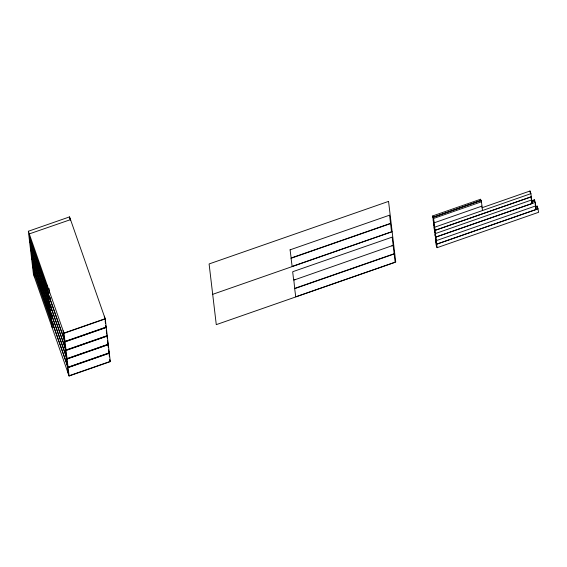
<?xml version="1.0" encoding="UTF-8"?>
<svg xmlns="http://www.w3.org/2000/svg" width="567" height="567" viewBox="0 0 567 567"><rect width="100%" height="100%" fill="white"/><g stroke="black" fill="none" stroke-linecap="round" stroke-linejoin="round"><path stroke-width="0.85" d="M28.35 231.258L69.564 216.885L105.242 318.916L64.028 333.29L28.35 231.258L33.439 274.187L69.089 375.992L110.303 361.626L105.221 318.697L64 333.063L69.089 375.992M47.656 289.227L29.831 238.324L47.663 289.255L48.982 288.766M48.989 288.794L49.464 292.834L48.138 293.295L47.181 285.187M50.002 297.356L48.677 297.838L30.852 246.914M51.016 305.939L49.698 306.428L31.865 255.497M52.036 314.522L50.711 315.011L32.886 264.08M52.136 315.358L52.518 318.59L51.193 319.051L50.229 310.943M51.732 323.573L53.05 323.112L51.732 323.594L33.9 272.67M53.149 323.941L53.539 327.18L52.214 327.641L51.25 319.526M64.992 341.426L106.206 327.06M106.235 327.279L65.021 341.653L29.371 239.841M481.971 206.09L434.138 222.831L433.209 220.131L432.706 215.935L480.547 199.258L481.461 201.774L482.489 210.47M212.689 294.33L392.151 231.697M535.595 208.117A1.403 1.396 -6.8 0 0 535.985 206.615L537.31 206.154L538.65 212.278L437.086 247.687L433.62 218.451L481.461 201.774M66.013 350.009L107.227 335.643M107.255 335.862L66.034 350.236L30.384 248.431M481.865 207.791L530.003 191.008L530.925 193.645L532.087 203.482L435.825 237.049L434.499 231.074M530.925 193.645L434.655 227.211L433.727 224.511M67.026 358.599L108.24 344.226M435.024 230.33L531.293 196.763M531.3 196.827L435.031 230.386L434.102 227.686M108.297 344.672L67.083 359.046L32.354 259.877M531.669 199.938L435.413 233.569L434.478 230.861L433.231 220.315M533.086 200.243L533.1 200.385A1.403 1.396 -6.8 0 1 532.243 202.171L532.222 202.022A1.403 1.396 -6.8 0 0 533.086 200.243L534.412 199.775L535.333 202.419L536.169 209.45L436.661 244.143L435.739 241.499M531.442 200.966L533.1 200.385M435.832 237.112L535.333 202.419M68.047 367.182L109.261 352.816L108.58 350.93L108.793 351.497M109.289 353.035L68.068 367.409L32.418 265.597M535.751 205.899L436.25 240.656L434.924 234.618L435.371 235.794M436.668 244.207L538.239 208.791M69.061 375.772L110.274 361.399L109.729 359.875M391.84 245.894L393.172 245.546L394.136 253.683L393.76 253.896L294.684 288.39L293.841 280.119L392.761 245.476L393.144 245.256L392.18 237.119L293.047 271.6L292.678 271.799L293.635 279.949L294.975 279.602M108.786 351.476L108.602 349.867M107.418 342.099L107.645 342.752M535.057 203.922L535.758 205.963M535.475 207.465L536.169 209.45M530.974 197.961L531.442 199.279M531.626 202.164L532.087 203.482M432.706 215.935L433.62 218.451M437.086 247.687L436.158 245.05L435.343 238.161M105.653 325.614L106.263 327.506L65.049 341.873L30.32 242.704M106.816 334.771L107.276 336.089L66.063 350.463L31.334 251.294M107.397 341.951L108.269 344.452L67.055 358.819L31.405 257.014M108.552 351.023L109.311 353.262L68.097 367.629L33.368 268.467M109.722 359.953L110.303 361.626M48.953 291.367L49.464 292.834M52.001 317.123L52.518 318.59M53.022 325.713L53.539 327.18M104.484 316.677L104.307 316.166L104.973 319.228M104.541 316.84L104.782 317.598M108.609 351.186L108.85 351.944M105.731 325.954L105.994 327.811M537.31 206.154L537.516 207.891M534.412 199.775L534.617 201.519M530.003 191.008L530.188 192.567M480.547 199.258L480.745 200.938M105.164 320.851L105.455 323.296M106.284 330.256L106.667 333.509M106.915 335.586L107.206 338.024M107.489 340.469L107.78 342.907M108.028 344.984L108.318 347.422M109.14 354.382L109.431 356.82M70.244 220.06L70.053 218.43L70.506 219.642L29.271 233.902L34.36 276.824M69.564 216.885L69.769 218.607M63.107 330.646L64.071 338.782M64.121 339.236L65.085 347.373M65.141 347.819L66.105 355.956M66.155 356.402L67.119 364.546M67.175 364.992L68.139 373.129M50.002 297.377L50.484 301.424L49.159 301.885L48.195 293.77M51.115 306.768L51.498 310.007L50.179 310.468L49.216 302.353M290.077 249.841L291.14 258.006L390.16 223.518L390.543 223.306L389.579 215.169L290.077 249.841M291.077 258.268L292.14 266.426L391.159 231.946L391.535 231.726L390.571 223.589L291.112 258.24M294.677 288.646L295.74 296.81L394.76 262.323L395.135 262.103L394.171 253.966L294.677 288.646M388.558 201.384L209.095 263.953L216.282 324.643L395.745 262.074L388.558 201.384M480.993 200.456L433.174 217.26L480.993 200.456"/></g></svg>
